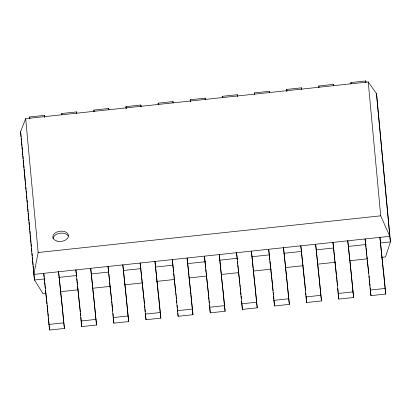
<?xml version="1.0" encoding="UTF-8"?>
<svg xmlns="http://www.w3.org/2000/svg" width="411" height="411" viewBox="0 0 411 411"><rect width="100%" height="100%" fill="white"/><g stroke="black" fill="none" stroke-linecap="round" stroke-linejoin="round"><path stroke-width="0.62" d="M381.711 257.307L385.539 256.896L390.45 241.909L376.497 93.657L368.235 81.969L25.682 118.645L38.161 252.508L33.846 274.414L34.503 280.014L42.985 293.567L45.534 293.295M376.497 93.657L389.792 236.31L33.846 274.414L20.55 131.767L25.682 118.645M29.607 116.95L29.828 118.815L29.607 116.95L44.439 115.363L44.66 117.227L44.439 115.363M61.856 114.746L61.742 113.508L76.574 111.92L76.718 113.169M93.878 110.071L94.021 111.314L93.878 110.071L108.704 108.483L108.853 109.727M126.182 108.478L126.007 106.629L140.839 105.041L141.06 106.906M158.261 104.425L158.143 103.192L172.974 101.599L173.118 102.848M190.278 99.75L190.499 101.615L190.278 99.75L205.11 98.162L205.253 99.405L205.11 98.162M222.526 97.541L222.413 96.308L237.245 94.72L237.388 95.963M254.661 94.104L254.543 92.871L269.375 91.283L269.524 92.526M286.852 91.278L286.678 89.428L301.51 87.841L301.659 89.084M318.926 87.224L318.813 85.986L333.645 84.399L333.789 85.647M350.948 82.549L351.092 83.793L350.948 82.549L365.78 80.962L365.924 82.205L365.78 80.962M38.161 252.508L380.714 215.837L389.792 236.31L390.45 241.909L380.242 242.999M44.712 278.92L34.503 280.014L34.031 274.918M58.747 277.42L76.605 275.509M91.278 273.937L108.499 272.092M123.172 270.52L141.035 268.609M155.707 267.037L172.928 265.193L173.231 268.44M187.601 263.626L205.459 261.715M219.495 260.209L237.358 258.298M253.166 268.116L252.025 256.726L269.251 254.882M283.924 253.315L301.782 251.398M316.455 249.831L333.675 247.987M348.348 246.415L366.211 244.504M60.843 291.656L78.069 289.812M92.742 288.245L110.6 286.328M124.636 284.828L142.499 282.917M156.529 281.412L174.392 279.501M189.065 277.928L206.286 276.084M221.596 274.445L238.822 272.606M253.489 271.034L271.352 269.123M285.388 267.618L303.246 265.706M317.282 264.206L335.145 262.29M349.812 260.723L367.038 258.879M62.451 308.111L58.568 271.769L64.44 328.451L49.608 330.038L48.95 324.438L63.782 322.851L62.446 308.908M92.496 285.316L90.697 268.326L96.57 325.014L81.743 326.601L81.085 321.001L95.912 319.414L94.576 305.465M126.722 301.232L122.832 264.89L128.705 321.572L113.873 323.159L113.215 317.559L128.047 315.972L126.711 302.023M158.697 296.331L160.84 318.129L146.008 319.717L145.35 314.122L160.182 312.535L154.968 261.447L158.548 295.75M188.896 274.995L187.103 258.01L192.975 314.692L178.143 316.28L177.485 310.68L192.317 309.093L190.981 295.144M222.968 289.452L225.11 311.25L210.278 312.838L209.62 307.238L224.452 305.65L219.238 254.568L222.819 288.871M252.025 256.726L251.368 251.126L257.24 307.808L242.413 309.401L241.755 303.801L256.582 302.213L255.246 288.265M287.084 281.987L283.503 247.689L289.375 304.371L274.543 305.959L273.885 300.359L288.717 298.771L287.381 284.823M317.431 261.237L315.638 244.247L321.51 300.929L306.678 302.517L306.02 296.917L320.852 295.329L319.517 281.386M351.657 277.153L347.773 240.805L353.645 297.492L338.813 299.08L338.155 293.48L352.987 291.892L351.652 277.944M383.638 272.246L385.775 294.05L370.948 295.637L370.29 290.038L385.117 288.45L379.903 237.368L383.489 271.671M385.117 288.45L385.775 294.05M365.585 243.312L365.076 238.955L368.657 273.258M352.987 291.892L353.645 297.492M318.813 85.986L318.957 87.235M333.527 247.371L332.941 242.398L336.522 276.695M320.852 295.329L321.51 300.929M286.678 89.428L286.899 91.293M301.463 251.434L300.806 245.835L304.387 280.138M288.717 298.771L289.375 304.371M254.543 92.871L254.692 94.114M256.582 302.213L257.24 307.808M222.413 96.308L222.556 97.551M224.452 305.65L225.11 311.25M192.317 309.093L192.975 314.692M158.143 103.192L158.292 104.435M172.856 264.571L172.271 259.598L175.687 291.538M160.182 312.535L160.84 318.129M126.007 106.629L126.228 108.494M140.793 268.635L140.136 263.035L143.716 297.338M128.047 315.972L128.705 321.572M108.658 272.077L108.001 266.477L111.196 296.336M95.912 319.414L96.57 325.014M61.742 113.508L61.886 114.756M63.782 322.851L64.44 328.451M44.172 277.091L43.736 273.356L47.871 312.098M20.55 131.767L21.136 136.745M368.492 270.895L369.263 278.175M366.936 256.556L367.203 259.007M367.336 260.235L368.441 270.407M334.734 259.382L334.415 256.372M336.357 274.332L334.867 260.61M317.431 262.028L319.219 278.55M304.33 278.756L302.357 260.559M271.866 279.136L270.304 264.751M271.933 279.747L272.56 285.619M253.161 268.907L254.948 285.429M238.252 268.948L239.798 283.189M239.957 284.653L240.579 290.51M207.822 288.096L208.29 292.498M206.199 273.14L207.771 287.608M188.89 275.791L190.683 292.308M174.064 276.582L173.745 273.572M174.064 277.379L175.851 293.896M143.66 295.956L141.687 277.759M111.576 299.886L111.263 296.953M109.799 283.462L109.634 281.951M109.794 284.258L111.992 303.786M92.49 286.113L94.283 302.63M77.581 286.148L79.128 300.39M79.179 300.878L81.085 321.001M47.152 305.296L47.465 308.24M45.529 290.346L46.993 303.832M366.787 255.19L366.473 252.195M336.671 277.276L336.825 278.74M336.517 275.807L337.226 282.547M319.368 279.131L319.522 280.59M304.541 280.718L305.537 290.413M304.433 279.737L306.02 296.917M287.238 282.568L287.392 284.032M255.103 286.01L255.257 287.474M240.322 288.085L240.425 289.061M238.169 268.193L237.861 265.239M240.122 287.017L236.541 252.714L237.347 259.937M206.117 272.39L205.803 269.4M190.832 292.889L190.987 294.353M176 294.476L176.103 295.452M175.846 293.007L176.458 298.812M143.871 297.918L144.025 299.383M143.711 296.449L144.466 303.652M111.735 301.361L111.89 302.82M94.432 303.21L94.587 304.674M79.6 304.798L80.34 311.898M79.451 304.217L75.871 269.919L76.626 276.598M47.517 308.728L47.619 309.699M45.369 288.835L45.056 285.881M302.28 259.814L301.926 256.361M272.76 287.546L273.094 290.803M272.709 287.068L268.671 249.277L269.796 259.798M270.222 264.001L269.924 261.103M208.593 295.375L204.406 256.156L205.315 264.458M112.044 304.268L112.424 308.003M109.475 280.451L109.187 277.636M77.422 284.638L77.119 281.746M368.955 276.094L370.29 290.038M334.338 255.637L334.004 252.318M336.82 279.531L338.155 293.48M272.55 286.41L273.885 300.359M240.723 291.933L241.01 294.697M240.414 289.853L241.755 303.801M208.285 293.295L209.62 307.238M176.149 296.732L177.485 310.68M141.533 276.279L141.261 273.562M144.014 300.174L145.35 314.122M111.879 303.616L113.215 317.559M47.969 313.043L48.293 316.218M47.614 310.495L48.95 324.438M369.679 282.254L369.407 279.572M366.396 251.481L366.083 248.316M337.544 285.696L337.318 283.467M209.009 299.455L208.737 296.773M205.659 267.987L205.413 265.516M176.874 302.897L176.602 300.215M173.596 272.123L173.334 269.518M144.605 305.013L144.867 307.613M112.516 308.897L112.732 311.05M44.989 285.188L44.696 282.198M369.808 283.528L370.039 285.912M273.526 295.072L273.274 292.575M241.391 298.509L241.144 296.018M237.722 263.877L237.496 261.555M209.137 300.729L209.369 303.113M80.72 315.71L80.474 313.218M77.052 281.078L76.826 278.756M48.467 317.934L48.698 320.313M337.791 288.193L338.813 299.08M177.12 305.394L177.352 307.767M144.991 308.831L145.273 311.815M109.126 276.999L108.812 273.695M301.869 255.755L301.566 252.513M141.199 272.961L140.845 269.174M333.948 251.753L333.65 248.537M368.235 81.969L380.714 215.837M370.208 287.736L370.948 295.637M365.733 244.555L365.985 247.258M333.645 84.399L333.758 85.637M301.51 87.841L301.684 89.69M305.774 292.791L306 295.221M306.113 296.439L306.678 302.517M269.375 91.283L269.493 92.516M273.639 296.233L273.921 299.27M274.034 300.487L274.543 305.959M237.245 94.72L237.414 96.575M241.617 300.888L242.413 309.401M209.538 304.936L210.278 312.838M172.974 101.599L173.088 102.837M177.465 308.985L177.747 312.026M177.86 313.239L178.143 316.28M140.839 105.041L141.014 106.891M145.443 313.639L146.008 319.717M108.704 108.483L108.823 109.716M112.968 313.434L113.251 316.47M113.364 317.688L113.873 323.159M76.574 111.92L76.687 113.159M80.89 317.482L81.172 320.518M81.286 321.736L81.743 326.601M48.811 321.53L49.099 324.567M49.212 325.784L49.608 330.038M44.393 278.956L44.593 281.119M21.269 138.004L21.562 141.184M21.68 142.458L21.978 145.643M22.096 146.917L22.394 150.102M22.513 151.376L22.811 154.562M22.929 155.831L23.227 159.016M23.345 160.29L23.643 163.475M23.761 164.749L24.059 167.935M24.177 169.209L24.475 172.389M24.593 173.663L25.302 181.308M25.42 182.582L25.662 185.125M25.836 187.036L26.078 189.584M26.196 190.858L26.489 194.043M26.612 195.317L26.905 198.503M27.023 199.772L27.321 202.957M27.439 204.231L27.737 207.416M27.856 208.69L28.154 211.876M28.272 213.15L28.57 216.33M28.688 217.604L28.986 220.789M29.104 222.063L29.402 225.249M29.52 226.523L29.813 229.703M29.936 230.977L30.229 234.162M30.347 235.436L31.005 242.444M31.123 243.713L31.416 246.898M31.539 248.172L31.832 251.357M32.012 253.268L32.248 255.817M32.366 257.091L32.664 260.271M32.782 261.545L33.08 264.73M33.199 266.004L33.497 269.19M33.615 270.464L33.913 273.644M53.076 238.673A7.855 5.143 -6.7 0 1 59.744 233.253A7.855 5.143 -6.7 0 1 68.324 236.15M57.175 241.159A7.855 5.143 -6.7 0 0 68.478 235.467A7.855 5.143 -6.7 0 0 56.348 232.287A7.855 5.143 -6.7 0 0 57.175 241.159"/></g></svg>
